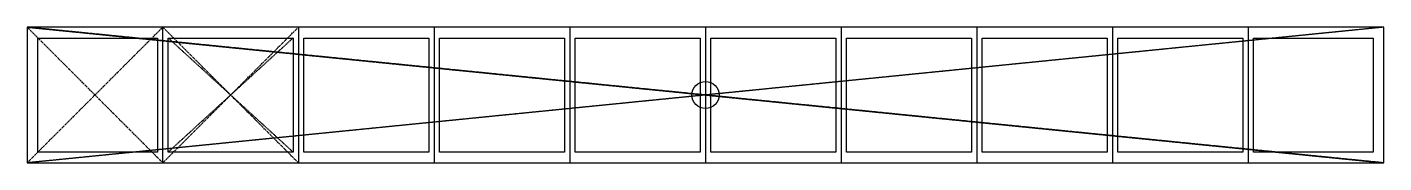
# Model space of a CAD drawing. Header units: millimetres. Extents: x 0 to 500, y 0 to 50.
import ezdxf

# ---------------------------------------------------------------- set-up
doc = ezdxf.new("R2010")
doc.units = ezdxf.units.MM
doc.linetypes.add('CHAIN', pattern=[0.7087, 0.4724, -0.0591, 0.1181, -0.0591])
doc.linetypes.add('DASHED', pattern=[0.2067, 0.1654, -0.0413])

msp = doc.modelspace()

# ---------------------------------------------------------------- linework, layer by layer
at = {"color": 30, "linetype": 'DASHED', "lineweight": 25, "true_color": 0xff8000}
for p, q in [((0, 50), (500, 0)), ((500, 50), (0, 0)), ((52, 46), (98, 4)), ((98, 46), (52, 4))]:
    msp.add_line(p, q, dxfattribs=at)
at = {"linetype": 'CHAIN'}
for p, q in [((0, 50), (50, 0)), ((50, 50), (0, 0))]:
    msp.add_line(p, q, dxfattribs=at)
for p, q in [((150, 50), (150, 0)), ((200, 50), (200, 0)), ((250, 50), (250, 0)), ((300, 50), (300, 0)), ((350, 50), (350, 0)), ((400, 50), (400, 0)), ((450, 50), (450, 0)), ((98, 4), (60.14, 4))]:
    msp.add_line(p, q)
at = {"linetype": 'CHAIN', "flags": 128}
for points in [[(0, 0), (500, 0), (0, 50)], [(0, 0), (500, 0), (0, 50)], [(500, 50), (0, 50), (500, 0)], [(500, 50), (0, 0), (500, 0)]]:
    msp.add_lwpolyline(points, close=True, dxfattribs=at)
for points in [[(0, 50), (0, 0), (500, 0), (500, 50)], [(0, 50), (0, 0), (500, 0), (500, 50)], [(500, 50), (0, 50), (0, 0), (500, 0)], [(50, 0), (50, 50), (0, 50), (0, 0)], [(4, 46), (48, 46), (48, 4), (4, 4)], [(52, 46), (98, 46), (98, 4), (52, 4)], [(102, 46), (148, 46), (148, 4), (102, 4)], [(152, 46), (198, 46), (198, 4), (152, 4)], [(202, 46), (248, 46), (248, 4), (202, 4)], [(252, 46), (298, 46), (298, 4), (252, 4)], [(302, 46), (348, 46), (348, 4), (302, 4)], [(352, 46), (398, 46), (398, 4), (352, 4)], [(402, 46), (448, 46), (448, 4), (402, 4)], [(496, 4), (452, 4), (452, 46), (496, 46)]]:
    msp.add_lwpolyline(points, close=True)
msp.add_lwpolyline([(50, 0), (100, 50), (100, 0), (50, 50)], dxfattribs=at)
msp.add_circle((250, 25), 5)
msp.add_circle((250, 25), 5)

doc.saveas('drawing.dxf')
